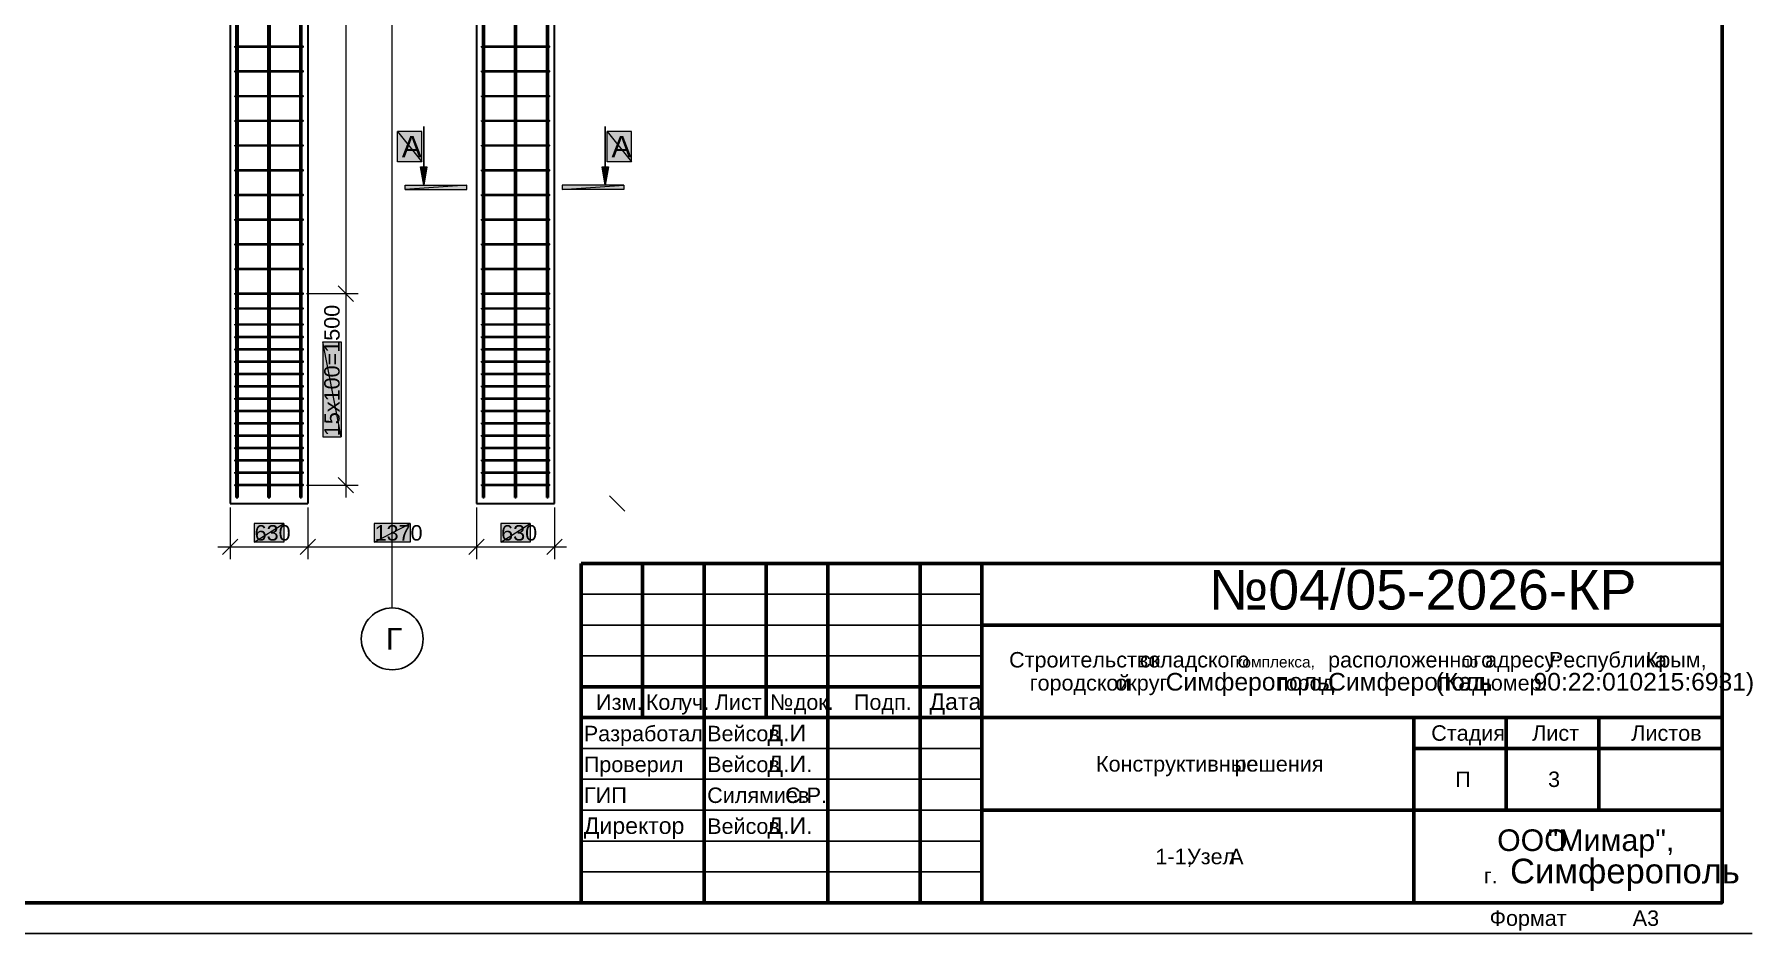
# Model space of a CAD drawing. Extents: x 0 to 420, y 0 to 297.
# Drawn here: x 141.5 to 420, y 0.1 to 145.8 of the extents above; entities that cross this region are included whole.
import ezdxf

# ---------------------------------------------------------------- set-up
doc = ezdxf.new("R2010")
doc.units = 0
doc.linetypes.add('TEYPDFCAD_CENTER', pattern=[20, 12, -3, 2, -3])
for name, color, linetype in [('PDF_ОСИ', 7, 'Continuous'), ('TEY_REVIEW_AXIS', 7, 'Continuous'), ('TEY_REVIEW_LEADER', 7, 'Continuous')]:
    doc.layers.add(name, color=color, linetype=linetype)
doc.styles.add('TEYPDFCAD_TEXT', font='arial.ttf')

# ---------------------------------------------------------------- blocks, each defined once
blk = doc.blocks.new('TEY_AXIS')
at = {"layer": 'PDF_ОСИ', "linetype": 'TEYPDFCAD_CENTER', "lineweight": 9}
blk.add_line((0, 0), (1, 0), dxfattribs=at)

msp = doc.modelspace()

# ---------------------------------------------------------------- hatches: boundary and pattern name
at = {"true_color": 0xffffff}
h = msp.add_hatch(color=0, dxfattribs=at)
h.paths.add_polyline_path([(200.34, 125.16), (200.34, 130.07), (204.28, 125.16)])
h.paths.add_polyline_path([(200.34, 130.07), (204.28, 125.16), (204.28, 130.07)])
h = msp.add_hatch(color=0, dxfattribs=at)
h.paths.add_polyline_path([(234.34, 125.16), (234.34, 130.07), (238.29, 125.16)])
h.paths.add_polyline_path([(234.34, 130.07), (238.29, 125.16), (238.29, 130.07)])
for points in [[(204.6, 121.37), (204.09, 124.38), (205.08, 124.38)], [(234.04, 121.37), (233.53, 124.38), (234.55, 124.38)]]:
    msp.add_hatch(color=7).paths.add_polyline_path(points)
h = msp.add_hatch(color=7)
h.paths.add_polyline_path([(201.59, 121.37), (211.58, 121.37), (201.59, 120.67)])
h.paths.add_polyline_path([(211.58, 121.37), (201.59, 120.67), (211.58, 120.67)])
h = msp.add_hatch(color=7)
h.paths.add_polyline_path([(237.05, 120.67), (227.03, 120.67), (237.05, 121.37)])
h.paths.add_polyline_path([(227.03, 120.67), (237.05, 121.37), (227.03, 121.37)])
h = msp.add_hatch(color=0, dxfattribs=at)
h.paths.add_polyline_path([(188.24, 80.64), (191.22, 80.64), (188.24, 95.99)])
h.paths.add_polyline_path([(191.22, 80.64), (188.24, 95.99), (191.22, 95.99)])
h = msp.add_hatch(color=0, dxfattribs=at)
h.paths.add_polyline_path([(177.12, 66.57), (177.12, 63.56), (181.91, 66.57)])
h.paths.add_polyline_path([(177.12, 63.56), (181.91, 66.57), (181.91, 63.56)])
h = msp.add_hatch(color=0, dxfattribs=at)
h.paths.add_polyline_path([(196.57, 66.57), (196.57, 63.56), (202.42, 66.57)])
h.paths.add_polyline_path([(196.57, 63.56), (202.42, 66.57), (202.42, 63.56)])
h = msp.add_hatch(color=0, dxfattribs=at)
h.paths.add_polyline_path([(217.09, 66.57), (217.09, 63.56), (221.87, 66.57)])
h.paths.add_polyline_path([(217.09, 63.56), (221.87, 66.57), (221.87, 63.56)])

# ---------------------------------------------------------------- linework, layer by layer
at = {"color": 0, "lineweight": 0, "true_color": 0xffffff}
for p, q in [((204.28, 125.16), (204.28, 130.07)), ((238.29, 125.16), (238.29, 130.07))]:
    msp.add_line(p, q, dxfattribs=at)
at = {"color": 7, "lineweight": 25}
for p, q in [((204.6, 121.37), (204.6, 130.87)), ((234.04, 121.37), (234.04, 130.87))]:
    msp.add_line(p, q, dxfattribs=at)
at = {"color": 7, "lineweight": 5}
for p, q in [((185.61, 103.82), (193.97, 103.82)), ((185.61, 103.82), (193.97, 103.82)), ((190.73, 105.07), (193.23, 102.57)), ((193.23, 102.57), (190.73, 105.07)), ((185.61, 72.81), (193.97, 72.81)), ((190.73, 74.06), (193.23, 71.56)), ((234.72, 71.06), (237.21, 68.56)), ((173.21, 69.19), (173.21, 60.81)), ((185.82, 69.19), (185.82, 60.81)), ((185.82, 69.19), (185.82, 60.81)), ((213.17, 69.19), (213.17, 60.81)), ((213.17, 69.19), (213.17, 60.81)), ((225.78, 69.19), (225.78, 60.81)), ((174.46, 64.07), (171.96, 61.57)), ((184.57, 61.57), (187.07, 64.07)), ((187.07, 64.07), (184.57, 61.57)), ((211.92, 61.57), (214.42, 64.07)), ((214.42, 64.07), (211.92, 61.57)), ((224.54, 61.57), (227.03, 64.07)), ((211.18, 62.82), (227.77, 62.82))]:
    msp.add_line(p, q, dxfattribs=at)
at = {"lineweight": 30}
for p, q in [((173.21, 69.81), (185.82, 69.81)), ((174.22, 70.82), (174.46, 70.82)), ((179.39, 70.82), (179.64, 70.82)), ((184.57, 70.82), (184.81, 70.82)), ((213.17, 69.81), (225.78, 69.81)), ((214.19, 70.82), (214.42, 70.82)), ((219.35, 70.82), (219.6, 70.82)), ((224.54, 70.82), (224.77, 70.82))]:
    msp.add_line(p, q, dxfattribs=at)
for points in [[(214.02, 143.89), (224.94, 143.89), (224.94, 143.74), (214.02, 143.74)], [(174.05, 139.89), (184.98, 139.89), (184.98, 139.74), (174.05, 139.74)], [(214.02, 139.89), (224.94, 139.89), (224.94, 139.74), (214.02, 139.74)], [(174.05, 135.89), (184.98, 135.89), (184.98, 135.74), (174.05, 135.74)], [(214.02, 135.89), (224.94, 135.89), (224.94, 135.74), (214.02, 135.74)], [(174.05, 131.89), (184.98, 131.89), (184.98, 131.74), (174.05, 131.74)], [(214.02, 131.89), (224.94, 131.89), (224.94, 131.74), (214.02, 131.74)], [(174.05, 127.89), (184.98, 127.89), (184.98, 127.74), (174.05, 127.74)], [(214.02, 127.89), (224.94, 127.89), (224.94, 127.74), (214.02, 127.74)], [(174.05, 123.89), (184.98, 123.89), (184.98, 123.74), (174.05, 123.74)], [(214.02, 123.89), (224.94, 123.89), (224.94, 123.74), (214.02, 123.74)], [(174.05, 119.89), (184.98, 119.89), (184.98, 119.74), (174.05, 119.74)], [(214.02, 119.89), (224.94, 119.89), (224.94, 119.74), (214.02, 119.74)], [(174.05, 115.89), (184.98, 115.89), (184.98, 115.74), (174.05, 115.74)], [(214.02, 115.89), (224.94, 115.89), (224.94, 115.74), (214.02, 115.74)], [(174.05, 111.89), (184.98, 111.89), (184.98, 111.74), (174.05, 111.74)], [(214.02, 111.89), (224.94, 111.89), (224.94, 111.74), (214.02, 111.74)], [(174.05, 107.89), (184.98, 107.89), (184.98, 107.74), (174.05, 107.74)], [(214.02, 107.89), (224.94, 107.89), (224.94, 107.74), (214.02, 107.74)], [(174.05, 103.89), (184.98, 103.89), (184.98, 103.74), (174.05, 103.74)], [(214.02, 103.89), (224.94, 103.89), (224.94, 103.74), (214.02, 103.74)], [(174.05, 101.49), (184.98, 101.49), (184.98, 101.35), (174.05, 101.35)], [(214.02, 101.49), (224.94, 101.49), (224.94, 101.35), (214.02, 101.35)], [(174.05, 98.89), (184.98, 98.89), (184.98, 98.74), (174.05, 98.74)], [(214.02, 98.89), (224.94, 98.89), (224.94, 98.74), (214.02, 98.74)], [(174.05, 96.9), (184.98, 96.9), (184.98, 96.73), (174.05, 96.73)], [(174.05, 94.89), (184.98, 94.89), (184.98, 94.74), (174.05, 94.74)], [(214.02, 96.9), (224.94, 96.9), (224.94, 96.73), (214.02, 96.73)], [(214.02, 94.89), (224.94, 94.89), (224.94, 94.74), (214.02, 94.74)], [(174.05, 92.9), (184.98, 92.9), (184.98, 92.73), (174.05, 92.73)], [(214.02, 92.9), (224.94, 92.9), (224.94, 92.73), (214.02, 92.73)], [(174.05, 90.89), (184.98, 90.89), (184.98, 90.74), (174.05, 90.74)], [(214.02, 90.89), (224.94, 90.89), (224.94, 90.74), (214.02, 90.74)], [(174.05, 88.9), (184.98, 88.9), (184.98, 88.73), (174.05, 88.73)], [(214.02, 88.9), (224.94, 88.9), (224.94, 88.73), (214.02, 88.73)], [(214.02, 86.89), (224.94, 86.89), (224.94, 86.74), (214.02, 86.74)], [(214.02, 84.9), (224.94, 84.9), (224.94, 84.73), (214.02, 84.73)], [(214.02, 82.89), (224.94, 82.89), (224.94, 82.74), (214.02, 82.74)], [(214.02, 80.9), (224.94, 80.9), (224.94, 80.73), (214.02, 80.73)], [(214.02, 78.89), (224.94, 78.89), (224.94, 78.74), (214.02, 78.74)], [(214.02, 76.9), (224.94, 76.9), (224.94, 76.73), (214.02, 76.73)], [(214.02, 74.89), (224.94, 74.89), (224.94, 74.74), (214.02, 74.74)]]:
    msp.add_lwpolyline(points, close=True, dxfattribs=at)
at = {"color": 0, "lineweight": 0, "true_color": 0xffffff}
for points in [[(200.34, 125.16), (200.34, 130.07), (204.28, 125.16)], [(200.34, 130.07), (204.28, 125.16), (204.28, 130.07)], [(234.34, 125.16), (234.34, 130.07), (238.29, 125.16)], [(234.34, 130.07), (238.29, 125.16), (238.29, 130.07)], [(177.12, 66.57), (177.12, 63.56), (181.91, 66.57)], [(177.12, 63.56), (181.91, 66.57), (181.91, 63.56)], [(196.57, 66.57), (196.57, 63.56), (202.42, 66.57)], [(196.57, 63.56), (202.42, 66.57), (202.42, 63.56)], [(217.09, 66.57), (217.09, 63.56), (221.87, 66.57)], [(217.09, 63.56), (221.87, 66.57), (221.87, 63.56)]]:
    msp.add_lwpolyline(points, close=True, dxfattribs=at)
at = {"color": 7, "lineweight": 0}
for points in [[(204.6, 121.37), (204.09, 124.38), (205.08, 124.38)], [(234.04, 121.37), (233.53, 124.38), (234.55, 124.38)]]:
    msp.add_lwpolyline(points, close=True, dxfattribs=at)
at = {"color": 7, "lineweight": 25}
msp.add_circle((199.49, 47.89), 5.01, dxfattribs=at)
at = {"layer": 'TEY_REVIEW_AXIS', "lineweight": 30}
for p, q in [((179.39, 70.82), (179.39, 246.06)), ((179.64, 246.06), (179.64, 70.82)), ((219.35, 70.82), (219.35, 246.17)), ((219.6, 246.17), (219.6, 70.82)), ((174.22, 70.82), (174.22, 244.62)), ((174.46, 244.62), (174.46, 70.82)), ((184.57, 70.82), (184.57, 244.62)), ((184.81, 244.62), (184.81, 70.82)), ((214.19, 70.82), (214.19, 244.73)), ((214.42, 244.73), (214.42, 70.82)), ((224.54, 70.82), (224.54, 244.73)), ((224.77, 244.73), (224.77, 70.82)), ((173.21, 239.82), (173.21, 69.81)), ((185.82, 239.82), (185.82, 69.81)), ((213.17, 239.82), (213.17, 69.81)), ((225.78, 69.81), (225.78, 239.82))]:
    msp.add_line(p, q, dxfattribs=at)
at = {"layer": 'TEY_REVIEW_AXIS', "color": 7, "lineweight": 5}
for p, q in [((191.98, 213.8), (191.98, 101.81)), ((191.98, 105.81), (191.98, 70.82)), ((183.81, 62.82), (215.18, 62.82))]:
    msp.add_line(p, q, dxfattribs=at)
at = {"layer": 'TEY_REVIEW_AXIS', "lineweight": 60}
for p, q in [((230.1, 60.13), (415.08, 60.13)), ((230.1, 5.14), (230.1, 60.13)), ((240.09, 60.13), (240.09, 35.14)), ((250.08, 60.13), (250.08, 5.14)), ((260.1, 60.13), (260.1, 35.14)), ((270.09, 60.13), (270.09, 5.14)), ((285.09, 60.13), (285.09, 5.14)), ((295.08, 5.14), (295.08, 60.13)), ((415.08, 5.14), (415.08, 60.13)), ((295.08, 50.14), (415.08, 50.14)), ((230.1, 40.13), (295.08, 40.13)), ((230.1, 35.14), (415.08, 35.14)), ((365.08, 35.14), (365.08, 5.14)), ((365.08, 30.14), (415.08, 30.14)), ((295.08, 20.15), (415.08, 20.15)), ((230.1, 5.14), (415.08, 5.14))]:
    msp.add_line(p, q, dxfattribs=at)
at = {"layer": 'TEY_REVIEW_AXIS', "lineweight": 25}
for p, q in [((230.1, 55.14), (295.08, 55.14)), ((230.1, 50.14), (295.08, 50.14)), ((230.1, 45.15), (295.08, 45.15)), ((230.1, 30.14), (295.08, 30.14)), ((230.1, 25.15), (295.08, 25.15)), ((230.1, 20.15), (295.08, 20.15)), ((230.1, 15.13), (295.08, 15.13)), ((230.1, 10.14), (295.08, 10.14)), ((419.97, 0.15), (0.11, 0.15))]:
    msp.add_line(p, q, dxfattribs=at)
at = {"layer": 'TEY_REVIEW_AXIS', "lineweight": 60}
msp.add_lwpolyline([(20.11, 5.14), (415.08, 5.14), (415.08, 292.12), (20.11, 292.12)], close=True, dxfattribs=at)
at = {"layer": 'TEY_REVIEW_LEADER', "color": 7, "lineweight": 5}
msp.add_line((171.22, 62.82), (187.81, 62.82), dxfattribs=at)
at = {"layer": 'TEY_REVIEW_LEADER', "lineweight": 60}
for p, q in [((380.09, 35.14), (380.09, 20.15)), ((395.1, 35.14), (395.1, 20.15))]:
    msp.add_line(p, q, dxfattribs=at)
at = {"layer": 'TEY_REVIEW_LEADER', "lineweight": 30}
for points in [[(174.05, 143.89), (184.98, 143.89), (184.98, 143.74), (174.05, 143.74)], [(174.05, 86.89), (184.98, 86.89), (184.98, 86.74), (174.05, 86.74)], [(174.05, 84.9), (184.98, 84.9), (184.98, 84.73), (174.05, 84.73)], [(174.05, 82.89), (184.98, 82.89), (184.98, 82.74), (174.05, 82.74)], [(174.05, 80.9), (184.98, 80.9), (184.98, 80.73), (174.05, 80.73)], [(174.05, 78.89), (184.98, 78.89), (184.98, 78.74), (174.05, 78.74)], [(174.05, 76.9), (184.98, 76.9), (184.98, 76.73), (174.05, 76.73)], [(174.05, 74.89), (184.98, 74.89), (184.98, 74.74), (174.05, 74.74)], [(174.05, 72.9), (184.98, 72.9), (184.98, 72.73), (174.05, 72.73)], [(214.02, 72.9), (224.94, 72.9), (224.94, 72.73), (214.02, 72.73)]]:
    msp.add_lwpolyline(points, close=True, dxfattribs=at)
at = {"layer": 'TEY_REVIEW_LEADER', "color": 7, "lineweight": 0}
for points in [[(201.59, 121.37), (211.58, 121.37), (201.59, 120.67)], [(211.58, 121.37), (201.59, 120.67), (211.58, 120.67)], [(237.05, 120.67), (227.03, 120.67), (237.05, 121.37)], [(227.03, 120.67), (237.05, 121.37), (227.03, 121.37)]]:
    msp.add_lwpolyline(points, close=True, dxfattribs=at)
at = {"layer": 'TEY_REVIEW_LEADER', "color": 0, "lineweight": 0, "true_color": 0xffffff}
for points in [[(188.24, 80.64), (191.22, 80.64), (188.24, 95.99)], [(191.22, 80.64), (188.24, 95.99), (191.22, 95.99)]]:
    msp.add_lwpolyline(points, close=True, dxfattribs=at)

# ---------------------------------------------------------------- block references
at = {"layer": 'PDF_ОСИ', "xscale": 220.4085, "rotation": 90}
msp.add_blockref('TEY_AXIS', (199.47, 52.9), dxfattribs=at)

# ---------------------------------------------------------------- texts
at = {"color": 7, "style": 'TEYPDFCAD_TEXT'}
for s, height, p in [('№04/05-2026-КР', 6.4329, (331.87, 52.64)), ('Г', 3.5, (198.48, 46.14)), ('складского', 2.502, (320.69, 43.26)), ('комплекса,', 1.792, (336.21, 43.26)), ('расположенного', 2.5017, (351.2, 43.26)), ('по', 1.787, (372.79, 43.26)), ('адресу:', 2.502, (376.66, 43.26)), ('Республика', 2.502, (386.99, 43.26)), ('городской', 2.502, (302.83, 39.52)), ('Симферополь,', 2.8591, (324.87, 39.52)), ('Симферополь', 2.8591, (351.19, 39.52)), ('(Кад.', 2.859, (368.64, 39.52)), ('90:22:010215:6931)', 2.8591, (384.51, 39.52)), ('округ', 2.502, (316.71, 39.52)), ('город', 2.502, (343.03, 39.52)), ('номер:', 2.502, (375.65, 39.52)), ('Изм.', 2.527, (232.52, 36.39)), ('уч.', 2.502, (246.33, 36.39)), ('Лист', 2.503, (251.78, 36.39)), ('док.', 2.502, (264.59, 36.39)), ('Подп.', 2.502, (274.34, 36.39)), ('Разработал', 2.502, (230.55, 31.31)), ('Вейсов', 2.502, (250.55, 31.31)), ('Д.И', 2.68, (260.32, 31.31)), ('Стадия', 2.502, (367.92, 31.39)), ('Лист', 2.503, (384.28, 31.39)), ('Проверил', 2.502, (230.55, 26.31)), ('Вейсов', 2.502, (250.55, 26.31)), ('Д.И.', 2.68, (260.32, 26.31)), ('Конструктивные', 2.5035, (313.58, 26.39)), ('решения', 2.502, (336.04, 26.39)), ('П', 2.5, (371.79, 23.9)), ('ГИП', 2.527, (230.55, 21.31)), ('Силямиев', 2.502, (250.55, 21.31)), ('С.Р.', 2.502, (263.18, 21.31)), ('Директор', 2.68, (230.55, 16.3)), ('Д.И.', 2.68, (260.32, 16.3)), ('"Мимар",', 3.522, (386.78, 13.53)), ('1-1,', 2.5, (323.21, 11.39)), ('Узел', 2.502, (328.34, 11.39)), ('А', 2.5, (335.16, 11.39)), ('Симферополь', 4.0027, (380.7, 8.28)), ('г.', 2.502, (376.45, 8.28)), ('Формат', 2.502, (377.38, 1.4))]:
    msp.add_text(s, height=height, dxfattribs=at).set_placement(p)
at = {"layer": 'TEY_REVIEW_LEADER', "color": 7, "style": 'TEYPDFCAD_TEXT'}
for s, height, p in [('А', 3.5, (201.04, 125.88)), ('А', 3.5, (235.03, 125.88)), ('630', 2.504, (177.19, 63.82)), ('1370', 2.502, (196.64, 63.82)), ('630', 2.504, (217.15, 63.82)), ('Строительство', 2.5017, (299.49, 43.26)), ('Крым,', 2.503, (402.69, 43.26)), ('Дата', 2.68, (286.58, 36.39)), ('Кол.', 2.503, (240.6, 36.39)), ('№', 2.52, (260.73, 36.39)), ('Листов', 2.503, (400.35, 31.39)), ('3', 2.5, (386.86, 23.9)), ('Вейсов', 2.502, (250.55, 16.3)), ('ООО', 3.502, (378.61, 13.53)), ('A3', 2.502, (400.58, 1.4))]:
    msp.add_text(s, height=height, dxfattribs=at).set_placement(p)
msp.add_text('15х100=1500', height=2.5017, rotation=90, dxfattribs=at).set_placement((190.97, 80.73))

doc.saveas('drawing.dxf')
